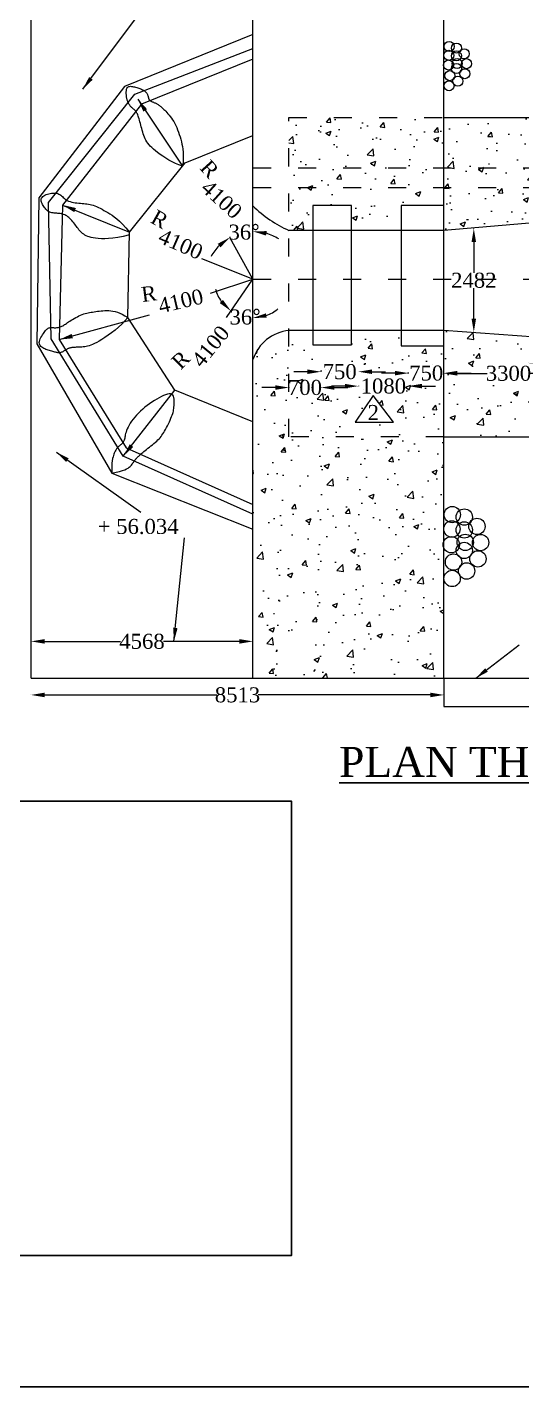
# Model space of a CAD drawing. Header units: millimetres. Extents: x 2996 to 98986, y 1917 to 60648.
# Drawn here: x 51463 to 61347, y 1917 to 29066 of the extents above; entities that cross this region are included whole.
import ezdxf

# ---------------------------------------------------------------- set-up
doc = ezdxf.new("R2010")
doc.units = ezdxf.units.MM
doc.header["$MEASUREMENT"] = 0
doc.linetypes.add('ACAD_ISO03W100', pattern=[30, 12, -18])
for name, color, linetype in [('DIM', 5, 'Continuous'), ('DO LINE', 3, 'Continuous'), ('DWG.LINE', 10, 'Continuous'), ('HATCH', 2, 'Continuous'), ('TEXT', 7, 'Continuous')]:
    doc.layers.add(name, color=color, linetype=linetype)
doc.layers.add('TITLE', color=7, linetype='Continuous', lineweight=30)
doc.styles.get("Standard").update_dxf_attribs({"font": 'times.ttf', "height": 300})
doc.dimstyles.get("Standard").update_dxf_attribs({"dimtxt": 280, "dimasz": 270, "dimexe": 0.18, "dimexo": 0.0625, "dimgap": 0.09, "dimtad": 0, "dimtih": 1, "dimtoh": 1, "dimdec": 0, "dimzin": 0, "dimdsep": 46, "dimtxsty": 'Standard', "dimcen": 300, "dimclrd": 5, "dimclre": 5, "dimclrt": 4, "dimadec": 0, "dimazin": 0, "dimtfac": 1, "dimtdec": 0, "dimtofl": 0, "dimtmove": 0, "dimatfit": 3, "dimfxl": 0, "dimtolj": 1, "dimtzin": 0, "dimarcsym": 0})
pattern_1 = [(50, (0, 0), (1075.89, -94.128), [112.5, -1237.5]), (355, (0, 0), (-208.127, 1128.288), [90, -990]), (100.4514, (89.7, -7.8), (867.764, 1034.159), [95.61, -1051.713]), (46.1842, (0, 300), (1600.862, -248.279), [168.75, -1856.25]), (96.6356, (133.4, 279.3), (1401.994, 1461.177), [143.415, -1577.57]), (351.1842, (0, 300), (1401.993, 1461.178), [135, -1485]), (21, (150, 225), (895.361, -603.928), [112.5, -1237.5]), (326, (150, 225), (364.973, 1087.725), [90, -990]), (71.4514, (224.6, 174.7), (1260.334, 483.796), [95.61, -1051.713]), (37.5, (0, 0), (18.2398, 499.3408), [0, -978, 0, -1005, 0, -993.75]), (7.5, (0, 0), (394.6043, 591.6176), [0, -573, 0, -955.5, 0, -378.75]), (327.5, (-334.5, 0), (800.7337, -33.8323), [0, -375, 0, -1170, 0, -1552.5]), (317.5, (-484.5, 0), (874.779, 150.1575), [0, -487.5, 0, -777, 0, -1102.5])]

# ---------------------------------------------------------------- blocks, each defined once
blk = doc.blocks.new('*D2')
at = {"layer": 'Defpoints', "color": 0, "ltscale": 0.2}
for p in [(51539, 15774), (59791, 15774), (59791, 15732)]:
    blk.add_point(p, dxfattribs=at)
at = {"layer": 'DIM', "color": 5, "lineweight": -2, "ltscale": 0.2}
for p, q in [((51539, 15737), (51539, 15731)), ((51809, 15732), (55254, 15732)), ((59521, 15732), (56077, 15732)), ((59791, 15737), (59791, 15731))]:
    blk.add_line(p, q, dxfattribs=at)
at = {"layer": 'DIM', "color": 5, "ltscale": 0.2}
for points in [[(51809, 15777), (51809, 15687), (51539, 15732)], [(59521, 15777), (59521, 15687), (59791, 15732)]]:
    blk.add_solid(points, dxfattribs=at)
at = {"layer": 'DIM', "color": 4, "ltscale": 0.2, "insert": (55665, 15732), "char_height": 300, "attachment_point": 5}
blk.add_mtext('\\A1;8513', dxfattribs=at)
blk = doc.blocks.new('*D3')
at = {"layer": 'Defpoints', "color": 0, "ltscale": 0.2}
for p in [(51539, 16767), (55975, 16801), (55975, 16767)]:
    blk.add_point(p, dxfattribs=at)
at = {"layer": 'DIM', "color": 5, "lineweight": -2, "ltscale": 0.2}
for p, q in [((51539, 16796), (51539, 16801)), ((51809, 16801), (53330, 16801)), ((55705, 16801), (54184, 16801)), ((55975, 16796), (55975, 16801))]:
    blk.add_line(p, q, dxfattribs=at)
at = {"layer": 'DIM', "color": 5, "ltscale": 0.2}
for points in [[(51809, 16846), (51809, 16756), (51539, 16801)], [(55705, 16846), (55705, 16756), (55975, 16801)]]:
    blk.add_solid(points, dxfattribs=at)
at = {"layer": 'DIM', "color": 4, "ltscale": 0.2, "insert": (53757, 16801), "char_height": 300, "attachment_point": 5}
blk.add_mtext('\\A1;4568', dxfattribs=at)
blk = doc.blocks.new('*D4')
at = {"layer": 'Defpoints', "color": 0, "ltscale": 0.2}
for p in [(55975, 56507), (55975, 24036), (55444, 23270), (55670, 23323), (55975, 16066)]:
    blk.add_point(p, dxfattribs=at)
at = {"layer": 'DIM', "color": 5, "lineweight": -2, "ltscale": 0.2}
for start, end in [(195.1707, 215.2346), (290.0639, 310.1279)]:
    blk.add_arc((55975, 24036), 775, start, end, dxfattribs=at)
at = {"layer": 'DIM', "color": 5, "ltscale": 0.2}
for points in [[(55374, 23621), (55310, 23557), (55534, 23399)], [(56249, 23264), (56233, 23352), (55975, 23261)]]:
    blk.add_solid(points, dxfattribs=at)
at = {"layer": 'DIM', "color": 4, "ltscale": 0.2, "insert": (55819, 23277), "char_height": 300, "attachment_point": 5}
blk.add_mtext('\\A1;36{\\fBaskerville Old Face|b0|i0|c0|p18;\\H1.083x;°}', dxfattribs=at)
blk = doc.blocks.new('*D5')
at = {"layer": 'Defpoints', "color": 0, "ltscale": 0.2}
for p in [(56693, 21913), (57332, 21913), (57332, 21870)]:
    blk.add_point(p, dxfattribs=at)
at = {"layer": 'DIM', "color": 5, "lineweight": -2, "ltscale": 0.2}
for p, q in [((56423, 21870), (56153, 21870)), ((56693, 21875), (56693, 21870)), ((57332, 21875), (57332, 21870)), ((57602, 21870), (57872, 21870))]:
    blk.add_line(p, q, dxfattribs=at)
at = {"layer": 'DIM', "color": 5, "ltscale": 0.2}
for points in [[(56423, 21915), (56423, 21825), (56693, 21870)], [(57602, 21915), (57602, 21825), (57332, 21870)]]:
    blk.add_solid(points, dxfattribs=at)
at = {"layer": 'DIM', "color": 4, "ltscale": 0.2, "insert": (57013, 21870), "char_height": 300, "attachment_point": 5}
blk.add_mtext('\\A1;700', dxfattribs=at)
blk = doc.blocks.new('*D6')
at = {"layer": 'Defpoints', "color": 0, "ltscale": 0.2}
for p in [(58081, 22186), (57332, 21870), (58081, 21870)]:
    blk.add_point(p, dxfattribs=at)
at = {"layer": 'DIM', "color": 5, "lineweight": -2, "ltscale": 0.2}
for p, q in [((57062, 22186), (56792, 22186)), ((57332, 22181), (57332, 22187)), ((58081, 22181), (58081, 22187)), ((58351, 22186), (58621, 22186))]:
    blk.add_line(p, q, dxfattribs=at)
at = {"layer": 'DIM', "color": 5, "ltscale": 0.2}
for points in [[(57062, 22231), (57062, 22141), (57332, 22186)], [(58351, 22231), (58351, 22141), (58081, 22186)]]:
    blk.add_solid(points, dxfattribs=at)
at = {"layer": 'DIM', "color": 4, "ltscale": 0.2, "insert": (57707, 22186), "char_height": 300, "attachment_point": 5}
blk.add_mtext('\\A1;750', dxfattribs=at)
blk = doc.blocks.new('*D7')
at = {"layer": 'Defpoints', "color": 0, "ltscale": 0.2}
for p in [(58081, 22187), (59080, 22187), (59080, 21899)]:
    blk.add_point(p, dxfattribs=at)
at = {"layer": 'DIM', "color": 5, "lineweight": -2, "ltscale": 0.2}
for p, q in [((57811, 21899), (57541, 21899)), ((58081, 21904), (58081, 21898)), ((59080, 21904), (59080, 21898)), ((59350, 21899), (59620, 21899))]:
    blk.add_line(p, q, dxfattribs=at)
at = {"layer": 'DIM', "color": 5, "ltscale": 0.2}
for points in [[(57811, 21944), (57811, 21854), (58081, 21899)], [(59350, 21944), (59350, 21854), (59080, 21899)]]:
    blk.add_solid(points, dxfattribs=at)
at = {"layer": 'DIM', "color": 4, "ltscale": 0.2, "insert": (58580, 21899), "char_height": 300, "attachment_point": 5}
blk.add_mtext('\\A1;1080', dxfattribs=at)
blk = doc.blocks.new('*D8')
at = {"layer": 'Defpoints', "color": 0, "ltscale": 0.2}
for p in [(59791, 22158), (59080, 21898), (59791, 21898)]:
    blk.add_point(p, dxfattribs=at)
at = {"layer": 'DIM', "color": 5, "lineweight": -2, "ltscale": 0.2}
for p, q in [((58810, 22158), (58540, 22158)), ((59080, 22153), (59080, 22158)), ((59791, 22153), (59791, 22158)), ((60061, 22158), (60331, 22158))]:
    blk.add_line(p, q, dxfattribs=at)
at = {"layer": 'DIM', "color": 5, "ltscale": 0.2}
for points in [[(58810, 22203), (58810, 22113), (59080, 22158)], [(60061, 22203), (60061, 22113), (59791, 22158)]]:
    blk.add_solid(points, dxfattribs=at)
at = {"layer": 'DIM', "color": 4, "ltscale": 0.2, "insert": (59436, 22158), "char_height": 300, "attachment_point": 5}
blk.add_mtext('\\A1;750', dxfattribs=at)
blk = doc.blocks.new('*D9')
at = {"layer": 'Defpoints', "color": 0, "ltscale": 0.2}
for p in [(62368, 22153), (59791, 21917), (62368, 21917)]:
    blk.add_point(p, dxfattribs=at)
at = {"layer": 'DIM', "color": 5, "lineweight": -2, "ltscale": 0.2}
for p, q in [((59791, 22148), (59791, 22153)), ((60061, 22153), (60653, 22153)), ((62098, 22153), (61506, 22153)), ((62368, 22148), (62368, 22153))]:
    blk.add_line(p, q, dxfattribs=at)
at = {"layer": 'DIM', "color": 5, "ltscale": 0.2}
for points in [[(60061, 22198), (60061, 22108), (59791, 22153)], [(62098, 22198), (62098, 22108), (62368, 22153)]]:
    blk.add_solid(points, dxfattribs=at)
at = {"layer": 'DIM', "color": 4, "ltscale": 0.2, "insert": (61080, 22153), "char_height": 300, "attachment_point": 5}
blk.add_mtext('\\A1;3300', dxfattribs=at)
blk = doc.blocks.new('*D11')
at = {"layer": 'Defpoints', "color": 0, "ltscale": 0.2}
for p in [(60257, 25048), (60387, 25048), (60253, 22974)]:
    blk.add_point(p, dxfattribs=at)
at = {"layer": 'DIM', "color": 5, "lineweight": -2, "ltscale": 0.2}
for p, q in [((60382, 25048), (60387, 25048)), ((60387, 24778), (60387, 24164)), ((60387, 23244), (60387, 23858)), ((60382, 22974), (60387, 22974))]:
    blk.add_line(p, q, dxfattribs=at)
at = {"layer": 'DIM', "color": 5, "ltscale": 0.2}
for points in [[(60342, 24778), (60432, 24778), (60387, 25048)], [(60342, 23244), (60432, 23244), (60387, 22974)]]:
    blk.add_solid(points, dxfattribs=at)
at = {"layer": 'DIM', "color": 4, "ltscale": 0.2, "insert": (60387, 24011), "char_height": 300, "attachment_point": 5}
blk.add_mtext('\\A1;2482', dxfattribs=at)
blk = doc.blocks.new('*D20')
at = {"layer": 'Defpoints', "color": 0, "ltscale": 0.2}
for p in [(55975, 56507), (55975, 35784), (55668, 35066), (55444, 35018), (55975, 16066)]:
    blk.add_point(p, dxfattribs=at)
at = {"layer": 'DIM', "color": 5, "lineweight": -2, "ltscale": 0.2}
for start, end in [(195.4978, 215.3982), (289.9004, 309.8008)]:
    blk.add_arc((55975, 35784), 781, start, end, dxfattribs=at)
at = {"layer": 'DIM', "color": 5, "ltscale": 0.2}
for points in [[(55370, 35364), (55306, 35300), (55530, 35142)], [(56249, 35005), (56233, 35094), (55975, 35003)]]:
    blk.add_solid(points, dxfattribs=at)
at = {"layer": 'DIM', "color": 4, "ltscale": 0.2, "insert": (55818, 35019), "char_height": 300, "attachment_point": 5}
blk.add_mtext('\\A1;36{\\fBaskerville Old Face|b0|i0|c0|p18;\\H1.083x;°}', dxfattribs=at)
blk = doc.blocks.new('*D21')
at = {"layer": 'Defpoints', "color": 0, "ltscale": 0.2}
for p in [(55975, 56507), (55513, 24867), (55659, 24934), (55975, 24036), (55975, 16066)]:
    blk.add_point(p, dxfattribs=at)
at = {"layer": 'DIM', "color": 5, "lineweight": -2, "ltscale": 0.2}
blk.add_line((55513, 24867), (55512, 24868), dxfattribs=at)
for start, end in [(57.3918, 73.6959), (135.3723, 151.6764)]:
    blk.add_arc((55975, 24036), 952, start, end, dxfattribs=at)
at = {"layer": 'DIM', "color": 5, "ltscale": 0.2}
for points in [[(56236, 24905), (56248, 24994), (55975, 24988)], [(55270, 24741), (55325, 24669), (55512, 24868)]]:
    blk.add_solid(points, dxfattribs=at)
at = {"layer": 'DIM', "color": 4, "ltscale": 0.2, "insert": (55799, 24972), "char_height": 300, "attachment_point": 5}
blk.add_mtext('\\A1;36{\\fBaskerville Old Face|b0|i0|c0|p18;\\H1.083x;°}', dxfattribs=at)
blk = doc.blocks.new('*D22')
at = {"layer": 'Defpoints', "color": 0, "ltscale": 0.2}
for p in [(55975, 56507), (55821, 36687), (55513, 36615), (55975, 35784), (55975, 16066)]:
    blk.add_point(p, dxfattribs=at)
at = {"layer": 'DIM', "color": 5, "lineweight": -2, "ltscale": 0.2}
for start, end in [(56.1031, 73.0515), (136.0167, 152.9652)]:
    blk.add_arc((55975, 35784), 916, start, end, dxfattribs=at)
at = {"layer": 'DIM', "color": 5, "ltscale": 0.2}
for points in [[(56235, 36616), (56249, 36705), (55975, 36700)], [(55288, 36456), (55343, 36385), (55530, 36585)]]:
    blk.add_solid(points, dxfattribs=at)
at = {"layer": 'DIM', "color": 4, "ltscale": 0.2, "insert": (55720, 36664), "char_height": 300, "attachment_point": 5}
blk.add_mtext('\\A1;36{\\fBaskerville Old Face|b0|i0|c0|p18;\\H1.083x;°}', dxfattribs=at)
blk = doc.blocks.new('*D45')
at = {"layer": 'Defpoints', "color": 0, "ltscale": 0.2}
for p in [(55975, 56507), (55513, 48502), (55826, 48544), (55975, 47671), (55975, 16066)]:
    blk.add_point(p, dxfattribs=at)
at = {"layer": 'DIM', "color": 5, "lineweight": -2, "ltscale": 0.2}
for start, end in [(54.9022, 72.4511), (136.6171, 154.1661)]:
    blk.add_arc((55975, 47671), 885, start, end, dxfattribs=at)
at = {"layer": 'DIM', "color": 5, "ltscale": 0.2}
for points in [[(55304, 48315), (55359, 48244), (55545, 48445)], [(56235, 48471), (56249, 48559), (55975, 48556)]]:
    blk.add_solid(points, dxfattribs=at)
at = {"layer": 'DIM', "color": 4, "ltscale": 0.2, "insert": (55681, 48506), "char_height": 300, "attachment_point": 5}
blk.add_mtext('\\A1;36{\\fBaskerville Old Face|b0|i0|c0|p18;\\H1.083x;°}', dxfattribs=at)

msp = doc.modelspace()

# ---------------------------------------------------------------- hatches: boundary and pattern name
at = {"layer": 'HATCH', "ltscale": 0.2}
h = msp.add_hatch(dxfattribs=at)
h.set_pattern_fill('AR-CONC', color=256, scale=150, style=0)
h.set_pattern_definition(pattern_1)
h.paths.add_polyline_path([(56692.8, 25865.6), (56692.8, 25009), (57173, 25009), (57173, 25503.2), (57946.4, 25503.2), (57946.4, 25009), (58936.9, 25009), (58936.9, 25503.2), (59791.4, 25503.2), (59791.4, 25865.6)])
h.paths.add_polyline_path([(56692.8, 26254.3), (56692.8, 25865.6), (59791.4, 25865.6), (59791.4, 26254.3)])
h.paths.add_polyline_path([(59791.4, 26254.3), (59791.4, 27260.4), (56692.8, 27260.4), (56692.8, 26254.3)], flags=17)
h.paths.add_polyline_path([(78013.9, 26254.3), (78013.9, 26693.9), (62389.4, 26693.9), (62389.4, 27260.4), (59791.4, 27260.4), (59791.4, 26254.3)])
h.paths.add_polyline_path([(59791.4, 26254.3), (59791.4, 25865.6), (78013.9, 25865.6), (78013.9, 26254.3)])
h.paths.add_polyline_path([(59791.4, 25865.6), (59791.4, 25009), (62355.5, 25222.9), (78013.9, 25222.9), (78013.9, 25865.6)])
h.paths.add_polyline_path([(59911.6, 28406.1, 0.3467919), (59988.5, 28503.6, 1), (59788, 28503.6, 0.3266712), (59857.8, 28408.1, -0.1366832)])
h = msp.add_hatch(dxfattribs=at)
h.set_pattern_fill('AR-CONC', color=256, scale=150, style=0)
h.set_pattern_definition(pattern_1)
h.paths.add_polyline_path([(59791.4, 20887.3), (56692.8, 20887.3), (56692.8, 23007.6, 0.298895), (55974.8, 22432.2), (55974.8, 16065.8), (59791.4, 16065.8), (59791.4, 18659, -0.2348123), (59791.4, 18804.3), (59791.4, 19003.1, -0.133252), (59791.4, 19088.6)])
h.paths.add_polyline_path([(59791.4, 20887.3), (59791.4, 22706.2), (58936.9, 22706.2), (58936.9, 23007.6), (57946.4, 23007.6), (57946.4, 22721.1), (57173, 22721.1), (57173, 23007.6), (56692.8, 23007.6), (56692.8, 20887.3)], flags=17)
h.paths.add_polyline_path([(58783.2, 21175.9), (58013.5, 21175.9), (58377.8, 21709.4)], flags=16)
h.paths.add_polyline_path([(62365.5, 20887.3), (62365.5, 21465.9), (78013.9, 21465.9), (78013.9, 22823.2), (62355.5, 22823.2), (59791.4, 23007.6), (59791.4, 20887.3)])
h.paths.add_polyline_path([(56621.5, 22097.9), (57403.7, 22097.9), (57403.7, 21641.9), (56621.5, 21641.9)], flags=24)
h.paths.add_polyline_path([(57315.6, 22414.4), (58097.8, 22414.4), (58097.8, 21958.4), (57315.6, 21958.4)], flags=24)
h.paths.add_polyline_path([(58096.2, 22126.3), (59064.5, 22126.3), (59064.5, 21671.1), (58096.2, 21671.1)], flags=24)
h.paths.add_polyline_path([(59044.5, 22385.6), (59826.7, 22385.6), (59826.7, 21929.6), (59044.5, 21929.6)], flags=9)
h.paths.add_polyline_path([(58190.8, 21147.4), (58562, 21147.4), (58562, 21596.4), (58190.8, 21596.4)], flags=24)
h.paths.add_polyline_path([(60578.4, 22380.2), (61580.6, 22380.2), (61580.6, 21925), (60578.4, 21925)], flags=24)
h.paths.add_polyline_path([(62989.3, 22082.8), (63999.9, 22082.8), (63999.9, 21627.6), (62989.3, 21627.6)], flags=24)
h.paths.add_polyline_path([(67229.3, 22372.1), (68197.5, 22372.1), (68197.5, 21916.9), (67229.3, 21916.9)], flags=24)

# ---------------------------------------------------------------- linework, layer by layer
at = {"layer": 'DO LINE', "linetype": 'ACAD_ISO03W100', "ltscale": 30}
for points in [[(59791.4, 20887.3), (56692.8, 20887.3), (56692.8, 27260.4), (59791.4, 27260.4)], [(55974.8, 26254.3), (78013.9, 26254.3)], [(55974.8, 25865.6), (78013.9, 25865.6)], [(55974.8, 24036.1), (78013.9, 24036.1)]]:
    msp.add_lwpolyline(points, dxfattribs=at)
at = {"layer": 'DWG.LINE', "ltscale": 0.2}
for p, q in [((55974.8, 16065.8), (55974.8, 56506.7)), ((51539.2, 16065.8), (51539.2, 55523))]:
    msp.add_line(p, q, dxfattribs=at)
for points in [[(59791.4, 16065.8), (59791.4, 56506.7), (78013.9, 56506.7)], [(51539.2, 16065.8), (78013.9, 16065.8), (78013.9, 55523)], [(55974.8, 28921.3), (53407, 27882.5), (51693.5, 25661.8), (51652.4, 22744), (53151.8, 20162.8), (55974.8, 19042.2)], [(55974.8, 19345.2), (53381.6, 20498.5), (51939.7, 22842.6), (51890.6, 25562.9), (53611.1, 27726.4), (55974.8, 28643.2)], [(55974.8, 28430), (53743.8, 27530.3), (52169.9, 25515.4), (52103.7, 22826.9), (53438.8, 20663.9), (55974.8, 19535.1)], [(54567.5, 26293.1), (54495.8, 26315.7), (54425.6, 26343.8), (54357.6, 26376.1), (54292.2, 26411.5), (54230, 26449), (54171.7, 26487.3), (54117.8, 26525.5), (54068.9, 26562.3), (54025.3, 26597), (53986.8, 26629.6), (53953, 26660.7), (53923.3, 26690.7), (53897.3, 26720), (53874.6, 26749.2), (53854.6, 26778.6), (53836.9, 26808.7), (53821.1, 26839.9), (53806.9, 26872.1), (53794.1, 26905.1), (53782.4, 26938.8), (53771.7, 26972.9), (53761.7, 27007.4), (53752.1, 27041.9), (53742.8, 27076.5), (53733.6, 27110.8), (53724.3, 27144.5), (53715.2, 27177.3), (53706.2, 27208.8), (53697.3, 27238.6), (53688.6, 27266.4), (53680.1, 27291.8), (53671.8, 27314.5), (53663.8, 27334.1), (53656, 27351.1), (53648.3, 27365.6), (53640.6, 27378.1), (53632.8, 27388.9), (53624.8, 27398.5), (53616.5, 27407.1), (53607.9, 27415.1), (53598.8, 27422.9), (53589.4, 27430.6), (53579.7, 27438.4), (53569.8, 27446.5), (53559.8, 27455), (53549.8, 27464), (53539.9, 27473.8), (53530.1, 27484.4), (53520.5, 27496.1), (53511.3, 27508.6), (53502.4, 27521.8), (53494.1, 27535.6), (53486.2, 27549.8), (53479, 27564.3), (53472.5, 27578.9), (53466.8, 27593.5), (53461.9, 27607.9), (53457.7, 27622.1), (53454.3, 27636.2), (53451.4, 27650.1), (53449.2, 27663.8), (53447.3, 27677.4), (53445.9, 27690.8), (53444.8, 27704.1), (53444, 27717.2), (53443.4, 27730.2), (53443.1, 27743), (53443, 27755.8), (53443.3, 27768.5), (53443.9, 27781.1), (53444.8, 27793.6), (53446.1, 27806.2), (53447.8, 27818.6), (53450.1, 27830.8), (53453.4, 27842.4), (53457.8, 27853.2), (53463.8, 27862.8), (53471.6, 27871.1), (53481.4, 27877.6), (53493.5, 27882.2), (53508.2, 27884.6), (53525.2, 27885), (53543.9, 27883.8), (53564.1, 27881), (53585.4, 27877), (53607.3, 27872), (53629.5, 27866.3), (53651.5, 27860.2), (53673, 27853.8), (53693.9, 27847.1), (53714, 27840.1), (53733.2, 27832.7), (53751.4, 27824.9), (53768.5, 27816.7), (53784.5, 27807.9), (53799.1, 27798.5), (53812.3, 27788.5), (53824.2, 27778.1), (53834.7, 27767.3), (53844, 27756.4), (53852.1, 27745.5), (53859, 27734.7), (53864.9, 27724.2), (53869.8, 27714.2), (53873.7, 27704.8), (53876.7, 27695.9), (53879.2, 27687.5), (53881.1, 27679.5), (53882.7, 27671.9), (53884.1, 27664.5), (53885.4, 27657.3), (53886.9, 27650.2), (53888.7, 27643.3), (53890.9, 27636.4), (53893.6, 27629.6), (53897, 27623), (53901.2, 27616.6), (53906.3, 27610.4), (53912.4, 27604.4), (53919.8, 27598.7), (53928.4, 27593.3), (53938.1, 27588.1), (53948.8, 27583.1), (53960.2, 27578.1), (53972.1, 27573.2), (53984.3, 27568.3), (53996.7, 27563.2), (54009, 27558), (54021.1, 27552.5), (54033, 27546.8), (54044.8, 27540.6), (54056.5, 27534), (54068.4, 27526.9), (54080.4, 27519.2), (54092.6, 27510.9), (54105.1, 27501.9), (54118.1, 27492), (54131.5, 27481.2), (54145.7, 27469.2), (54160.6, 27455.9), (54176.5, 27441.2), (54193.5, 27424.7), (54211.7, 27406.4), (54231.2, 27386.1), (54252.2, 27363.6), (54274.3, 27338.9), (54297.2, 27312), (54320.6, 27282.8), (54344.1, 27251.4), (54367.3, 27217.7), (54389.9, 27181.7), (54411.6, 27143.3), (54432.1, 27102.8), (54451.2, 27060.2), (54469.2, 27015.9), (54486.1, 26970.1), (54501.8, 26923.3), (54516.5, 26875.6), (54530.2, 26827.4), (54543, 26778.9), (54554.7, 26730.3), (54565.1, 26680.6), (54573.4, 26628.6), (54579.3, 26573.1), (54582.2, 26513), (54581.6, 26447.1), (54576.8, 26374.2), (54567.5, 26293.1)], [(59791.4, 27260.4), (62389.4, 27260.4), (62389.4, 26693.9), (78013.9, 26693.9)], [(55974.8, 21187.2), (54414.9, 21817.1), (53472.7, 23270.1), (53505.5, 24971.5), (54619.8, 26358.2), (55974.8, 26906.3)], [(53504.5, 24917.7), (53382.8, 24888.1), (53273.8, 24866.6), (53176.4, 24852.2), (53089.8, 24843.8), (53012.9, 24840.6), (52944.8, 24841.5), (52884.5, 24845.6), (52831.1, 24851.8), (52783.7, 24859.4), (52741.7, 24868.3), (52704.5, 24878.3), (52671.5, 24889.5), (52642.2, 24902), (52616, 24915.6), (52592.5, 24930.5), (52570.9, 24946.7), (52550.9, 24964), (52532.1, 24982.5), (52514.3, 25002), (52497.1, 25022.4), (52480.3, 25043.6), (52463.7, 25065.6), (52446.9, 25088.2), (52429.7, 25111.4), (52411.9, 25134.9), (52393.4, 25158.5), (52374.5, 25181.9), (52355.1, 25204.6), (52335.3, 25226.3), (52315.3, 25246.7), (52295, 25265.4), (52274.6, 25282), (52254.1, 25296.4), (52233.5, 25308.5), (52212.6, 25318.7), (52191.4, 25327), (52169.7, 25333.7), (52147.6, 25339.1), (52124.8, 25343.2), (52101.4, 25346.4), (52077.3, 25348.7), (52052.7, 25350.7), (52027.9, 25352.5), (52003.4, 25354.6), (51979.4, 25357.3), (51956.2, 25361), (51934.1, 25366), (51913.6, 25372.6), (51894.7, 25381.3), (51877.5, 25391.8), (51861.5, 25404), (51846.7, 25417.9), (51832.8, 25433.3), (51819.6, 25449.9), (51806.8, 25467.8), (51794.2, 25486.8), (51781.7, 25506.6), (51769.9, 25527.1), (51759.4, 25548), (51750.9, 25569), (51745, 25589.8), (51742.3, 25610.2), (51743.6, 25630), (51749.5, 25648.7), (51760.3, 25666.3), (51775.8, 25682.6), (51795, 25697.5), (51817.4, 25710.8), (51842.2, 25722.6), (51868.7, 25732.6), (51896.2, 25740.9), (51924, 25747.3), (51951.5, 25751.8), (51978.4, 25754.2), (52004.6, 25754.6), (52029.7, 25752.9), (52053.7, 25749.1), (52076.4, 25743.1), (52097.5, 25735), (52116.9, 25724.7), (52134.6, 25712.1), (52151, 25697.9), (52167, 25682.5), (52183, 25666.3), (52200, 25650), (52218.5, 25634.1), (52239.2, 25619), (52262.9, 25605.3), (52290, 25593.5), (52320.1, 25583.3), (52352.5, 25574.8), (52386.7, 25567.6), (52422, 25561.7), (52457.8, 25556.8), (52493.4, 25552.8), (52528.3, 25549.4), (52561.8, 25546.6), (52594.3, 25543.8), (52626, 25540.9), (52657.2, 25537.4), (52688.2, 25532.9), (52719.3, 25527), (52750.9, 25519.4), (52783.2, 25509.8), (52816.5, 25497.8), (52850.8, 25483.5), (52886, 25467.2), (52922.2, 25449.1), (52959.3, 25429.4), (52997.3, 25408.3), (53036, 25386), (53075.6, 25362.8), (53116, 25338.4), (53158.2, 25311.2), (53203.2, 25279.1), (53252, 25240), (53305.6, 25191.8), (53365.1, 25132.3), (53431.3, 25059.6), (53505.5, 24971.5)], [(59791.4, 25503.2), (58936.9, 25503.2), (58936.9, 22706.2), (59791.4, 22706.2)], [(59791.4, 25009), (56692.8, 25009)], [(62355.5, 25222.9), (59791.4, 25009)], [(55974.8, 24036.1), (55513.2, 24866.6)], [(55974.8, 24036.1), (54950.6, 24442.7)], [(55123.3, 23752.7), (55974.8, 24036.1)], [(55444.1, 23269.6), (55974.8, 24036.1)], [(53472.7, 23270.1), (53417.2, 23201.9), (53355.3, 23136.7), (53289, 23074.8), (53220.1, 23016.7), (53150.4, 22962.9), (53081.8, 22913.7), (53016.2, 22869.7), (52955.3, 22831.2), (52900.6, 22798.6), (52851.8, 22771.4), (52808.1, 22749), (52768.8, 22730.9), (52733.1, 22716.6), (52700.3, 22705.4), (52669.7, 22696.8), (52640.4, 22690.2), (52612, 22685.1), (52584.3, 22681.3), (52557.5, 22678.5), (52531.6, 22676.5), (52506.8, 22675.2), (52483.1, 22674.4), (52460.7, 22673.8), (52439.6, 22673.3), (52419.9, 22672.7), (52401.6, 22671.9), (52384.5, 22670.8), (52368.5, 22669.4), (52353.7, 22667.7), (52339.7, 22665.5), (52326.6, 22662.9), (52314.2, 22659.7), (52302.5, 22655.9), (52291.3, 22651.6), (52280.4, 22646.8), (52269.7, 22641.4), (52259, 22635.6), (52248.2, 22629.3), (52237.2, 22622.7), (52225.7, 22615.6), (52213.7, 22608.2), (52201.1, 22600.7), (52188.2, 22593.4), (52174.9, 22586.4), (52161.4, 22580), (52147.7, 22574.4), (52133.8, 22569.9), (52119.9, 22566.7), (52106.1, 22565), (52092, 22564.7), (52077.7, 22565.7), (52062.8, 22567.7), (52047.2, 22570.6), (52030.8, 22574.4), (52013.2, 22578.8), (51994.4, 22583.6), (51974.2, 22588.8), (51952.8, 22594.4), (51930.5, 22600.5), (51907.6, 22607.2), (51884.4, 22614.5), (51861, 22622.6), (51837.9, 22631.4), (51815.2, 22641.2), (51793.3, 22652), (51772.7, 22663.8), (51753.9, 22677), (51737.4, 22691.6), (51723.7, 22707.8), (51713.5, 22725.8), (51707.1, 22745.6), (51705.1, 22767.5), (51707.9, 22791.5), (51714.8, 22817), (51725.2, 22843.6), (51738.2, 22870.6), (51753.2, 22897.3), (51769.3, 22923.2), (51785.8, 22947.8), (51802, 22970.2), (51817.2, 22990.2), (51831.5, 23007.6), (51845, 23022.6), (51857.9, 23035.3), (51870.4, 23045.8), (51882.6, 23054.2), (51894.8, 23060.6), (51907.1, 23065.1), (51919.6, 23067.8), (51932.5, 23069.1), (51945.7, 23069.3), (51959.4, 23068.6), (51973.5, 23067.6), (51988.1, 23066.4), (52003.3, 23065.5), (52019.1, 23065.1), (52035.5, 23065.5), (52052.5, 23066.9), (52069.8, 23069.2), (52087.4, 23072.6), (52105.2, 23077), (52123.1, 23082.4), (52140.8, 23088.9), (52158.3, 23096.6), (52175.5, 23105.4), (52192.7, 23115.4), (52210.3, 23126.5), (52228.6, 23138.7), (52247.9, 23151.9), (52268.6, 23166.1), (52291, 23181.4), (52315.5, 23197.6), (52342.2, 23214.7), (52371, 23232.3), (52401.3, 23250.2), (52432.7, 23267.8), (52464.9, 23284.8), (52497.3, 23300.9), (52529.5, 23315.6), (52561.2, 23328.6), (52592.1, 23339.6), (52622.1, 23348.8), (52651.8, 23356.5), (52681.2, 23363), (52710.7, 23368.6), (52740.6, 23373.6), (52771.1, 23378.3), (52802.5, 23383), (52835.1, 23387.9), (52868.7, 23392.9), (52903.5, 23397.5), (52939.3, 23401.6), (52976.2, 23404.8), (53014.1, 23406.9), (53052.9, 23407.5), (53092.6, 23406.3), (53133.4, 23403), (53175.3, 23397.1), (53218.9, 23387.9), (53264.4, 23374.7), (53312.2, 23357), (53362.6, 23334), (53416, 23305.3), (53472.7, 23270.1)], [(59791.4, 23007.6), (56692.8, 23007.6)], [(62355.5, 22823.2), (59791.4, 23007.6)], [(53151.8, 20162.8), (53237.7, 20178.5), (53308.7, 20194.7), (53366.6, 20211.3), (53413, 20228), (53449.8, 20244.7), (53478.7, 20261.3), (53501.4, 20277.6), (53519.6, 20293.3), (53534.9, 20308.5), (53547.9, 20323.1), (53559, 20337.1), (53568.6, 20350.7), (53577, 20363.7), (53584.7, 20376.2), (53592.1, 20388.4), (53599.5, 20400.1), (53607.3, 20411.5), (53615.6, 20422.7), (53624.4, 20433.8), (53633.9, 20444.7), (53643.9, 20455.8), (53654.6, 20467), (53666, 20478.4), (53678.1, 20490.2), (53691, 20502.5), (53704.9, 20515.3), (53720, 20528.9), (53736.6, 20543.4), (53754.7, 20559), (53774.7, 20575.7), (53796.7, 20593.8), (53820.9, 20613.4), (53847.5, 20634.5), (53875.9, 20657), (53905.5, 20680.4), (53935.8, 20704.5), (53966, 20729), (53995.7, 20753.6), (54024.1, 20777.8), (54050.7, 20801.5), (54075, 20824.4), (54097.2, 20846.9), (54117.7, 20869.4), (54137, 20892.6), (54155.4, 20916.9), (54173.4, 20942.8), (54191.3, 20970.7), (54209.5, 21001.3), (54228.3, 21034.8), (54247.5, 21070.7), (54266.6, 21108), (54285.4, 21146.2), (54303.4, 21184.3), (54320.3, 21221.6), (54335.7, 21257.3), (54349.2, 21290.6), (54360.6, 21320.9), (54370.1, 21348.9), (54377.8, 21375.2), (54384, 21400.7), (54389, 21426), (54393, 21451.9), (54396.2, 21479.2), (54399, 21508.7), (54401.4, 21540.7), (54402.9, 21574.3), (54402.7, 21608.1), (54400.2, 21640.9), (54394.8, 21671.2), (54385.6, 21697.7), (54372, 21719.2), (54353.4, 21734.2), (54329.2, 21741.8), (54299.9, 21742.3), (54266.1, 21736.5), (54228.4, 21725.1), (54187.5, 21708.8), (54144, 21688.3), (54098.5, 21664.3), (54051.8, 21637.5), (54004.3, 21608.6), (53956.5, 21577.8), (53908.9, 21545.3), (53861.8, 21511.1), (53815.6, 21475.4), (53770.8, 21438.3), (53727.8, 21400), (53686.9, 21360.6), (53648.5, 21320.4), (53612.8, 21279.5), (53579.9, 21238.6), (53550, 21197.9), (53523.1, 21157.9), (53499.4, 21118.9), (53479, 21081.5), (53462.1, 21045.9), (53448.6, 21012.5), (53438.1, 20981.3), (53430.1, 20952.3), (53423.9, 20925.5), (53419.1, 20900.7), (53415, 20878), (53411.1, 20857.2), (53406.9, 20838.4), (53401.8, 20821.5), (53395.8, 20806.2), (53389.1, 20792.5), (53381.8, 20780.2), (53373.8, 20769), (53365.4, 20758.9), (53356.5, 20749.6), (53347.2, 20741), (53337.8, 20732.8), (53328.1, 20725), (53318.3, 20717.2), (53308.4, 20709.4), (53298.4, 20701.3), (53288.5, 20692.6), (53278.6, 20683.2), (53268.9, 20673), (53259.3, 20661.7), (53249.8, 20649.1), (53240.5, 20635.1), (53231.3, 20619.5), (53222.1, 20602.3), (53213.1, 20583.3), (53204.1, 20562.2), (53195.1, 20539.1), (53186.2, 20513.4), (53177.6, 20484.2), (53169.7, 20450.2), (53162.8, 20410), (53157.2, 20362.5), (53153.3, 20306.3), (53151.4, 20240.2), (53151.8, 20162.8)], [(58013.5, 21175.9), (58783.2, 21175.9), (58377.8, 21709.4), (58013.5, 21175.9)], [(59791.4, 20887.3), (62365.5, 20887.3), (62365.5, 21465.9), (78013.9, 21465.9)], [(59791.4, 16065.8), (59791.4, 15503.9), (78013.9, 15503.9)]]:
    msp.add_lwpolyline(points, dxfattribs=at)
msp.add_lwpolyline([(57946.4, 25503.2), (57173, 25503.2), (57173, 22721.1), (57946.4, 22721.1), (57946.4, 25503.2)], close=True, dxfattribs=at)
for centre, radius, start, end in [((57585, 27083.7), 2258.5, 224.52338, 246.72907), ((56772.1, 22173.1), 838.3, 95.42859, 161.99316)]:
    msp.add_arc(centre, radius, start, end, dxfattribs=at)
at = {"layer": 'HATCH', "ltscale": 0.2}
for centre, radius in [((59893.1, 28679.5), 100.3), ((59888.2, 28503.6), 100.3), ((60040, 28492.4), 100.3), ((60040.9, 28649.9), 100.3), ((60196.3, 28535.4), 100.3), ((59881.2, 28310.6), 100.3), ((60040.8, 28240.3), 100.3), ((60052.2, 28339.1), 100.3), ((60208.6, 28137.2), 100.3), ((60240.3, 28337.5), 100.3), ((59891.7, 27896.6), 100.3), ((59908.3, 28098.1), 100.3), ((60069.2, 27988.2), 100.3), ((59956.9, 19332.1), 163.2), ((60197.4, 19283.9), 163.2), ((59948.9, 19045.8), 163.2), ((60196.1, 19027.6), 163.2), ((60450.5, 19097.5), 163.2), ((59937.6, 18731.6), 163.2), ((60197.3, 18617.3), 163.2), ((60215.8, 18778.1), 163.2), ((60522.1, 18775.5), 163.2), ((59981.6, 18385.9), 163.2), ((60470.4, 18449.5), 163.2), ((59954.6, 18057.8), 163.2), ((60243.5, 18207), 163.2)]:
    msp.add_circle(centre, radius, dxfattribs=at)
at = {"layer": 'TITLE', "ltscale": 0.2}
msp.add_line((2995.9, 1916.7), (98864.4, 1916.7), dxfattribs=at)
msp.add_lwpolyline([(36983.8, 13608.6), (56746.7, 13608.6), (56746.7, 4538.8), (36983.8, 4538.8)], close=True, dxfattribs=at)

# ---------------------------------------------------------------- texts
at = {"layer": 'TEXT', "ltscale": 0.2}
for s, rotation, p in [('R', 312.17658, (54895.2, 26245.6)), ('4100', 317.92525, (54914, 25820.7)), ('R', 330.59189, (53904.2, 25176.3)), ('4100', 336.34057, (54056.2, 24779.1)), ('R', 7.43033, (53764.5, 23576.4)), ('4100', 13.17901, (54124.3, 23349.7)), ('4100', 50.71595, (54953.6, 22249.3)), ('R', 44.96727, (54530.1, 22209.8))]:
    msp.add_text(s, height=300, rotation=rotation, dxfattribs=at).set_placement(p)
for s, p in [('2', (58265.7, 21222.2)), ('+ 56.034', (52872.6, 18947))]:
    msp.add_text(s, height=300, dxfattribs=at).set_placement(p)
at = {"layer": 'TITLE', "ltscale": 0.2}
msp.add_text('%%UPLAN THROUGH       OF PENSTOCK', height=600, dxfattribs=at).set_placement((57697.1, 14095.9))

# ---------------------------------------------------------------- dimensions: what is measured, and where the dimension line sits
at = {"layer": 'DIM', "ltscale": 0.2}
for base, line1, line2, picture, middle in [((55658.9, 24934.2), ((55974.8, 16065.8), (55974.8, 56506.7)), ((55974.8, 24036.1), (55513.2, 24866.6)), '*D21', (55799.2, 24971.8)), ((55820.7, 36687.1), ((55974.8, 16065.8), (55974.8, 56506.7)), ((55974.8, 35784.1), (55513.2, 36614.6)), '*D22', (55719.7, 36663.9)), ((55825.9, 48543.6), ((55974.8, 16065.8), (55974.8, 56506.7)), ((55974.8, 47671.2), (55513.2, 48501.8)), '*D45', (55681.2, 48506.1)), ((55667.9, 35065.6), ((55444.1, 35017.6), (55974.8, 35784.1)), ((55974.8, 16065.8), (55974.8, 56506.7)), '*D20', (55818.2, 35018.7)), ((55670.4, 23323.4), ((55974.8, 16065.8), (55974.8, 56506.7)), ((55444.1, 23269.6), (55974.8, 24036.1)), '*D4', (55819.4, 23276.8))]:
    dim = msp.add_angular_dim_2l(base=base, line1=line1, line2=line2, text='36{\\fBaskerville Old Face|b0|i0|c0|p18;\\H1.083x;°}', dimstyle='Standard', dxfattribs=at)
    dim.commit()
    dim.dimension.update_dxf_attribs({"geometry": picture, "text_midpoint": middle, "dimtype": 162})
dim = msp.add_linear_dim(base=(60387.1, 25047.8), p1=(60252.7, 22974.4), p2=(60256.8, 25047.8), angle=90, text='2482', dimstyle='Standard', dxfattribs=at)
dim.commit()
dim.dimension.update_dxf_attribs({"geometry": '*D11', "text_midpoint": (60387.1, 24011.1), "dimtype": 160})
dim = msp.add_linear_dim(base=(58081, 22186.4), p1=(57332.4, 21869.9), p2=(58081, 21869.9), text='750', dimstyle='Standard', dxfattribs=at)
dim.commit()
dim.dimension.update_dxf_attribs({"geometry": '*D6', "text_midpoint": (57706.7, 22186.4), "dimtype": 160})
for base, p1, p2, text, picture, middle in [((59791.4, 22157.6), (59079.7, 21898.5), (59791.4, 21898.5), '750', '*D8', (59435.6, 22157.6)), ((62367.6, 22152.6), (59791.4, 21916.5), (62367.6, 21916.5), '3300', '*D9', (61079.5, 22152.6)), ((59079.7, 21898.7), (58081, 22186.6), (59079.7, 22186.6), '1080', '*D7', (58580.4, 21898.7)), ((55974.8, 16800.6), (51539.2, 16766.8), (55974.8, 16766.8), '4568', '*D3', (53757, 16800.6)), ((59791.4, 15731.6), (51539.2, 15773.8), (59791.4, 15773.8), '8513', '*D2', (55665.3, 15731.6))]:
    dim = msp.add_linear_dim(base=base, p1=p1, p2=p2, text=text, dimstyle='Standard', dxfattribs=at)
    dim.commit()
    dim.dimension.update_dxf_attribs({"geometry": picture, "text_midpoint": middle})
dim = msp.add_aligned_dim(p1=(56692.8, 21913.1), p2=(57332.4, 21913.1), distance=-43.2, text='700', dimstyle='Standard', dxfattribs=at)
dim.commit()
dim.dimension.update_dxf_attribs({"geometry": '*D5', "text_midpoint": (57012.6, 21869.9)})

# ---------------------------------------------------------------- leaders
for points in [[(52573.8, 27827.7), (53976.1, 29698.7)], [(53672, 27628.3), (54567.5, 26293.1)], [(52169.9, 25515.4), (53505.5, 24971.5)], [(52103.7, 22826.9), (53906.6, 23319.4)], [(53381.6, 20498.5), (54414.9, 21817.1)], [(52045.7, 20577.1), (53731.8, 19383.6)], [(54395.7, 16800.6), (54608.1, 18866.4)], [(60426.9, 16065.8), (61291.3, 16733.3)]]:
    msp.add_leader(points, dimstyle='Standard', override={"dimgap": 0.09, "dimtad": 0}, dxfattribs=at)

doc.saveas('drawing.dxf')
